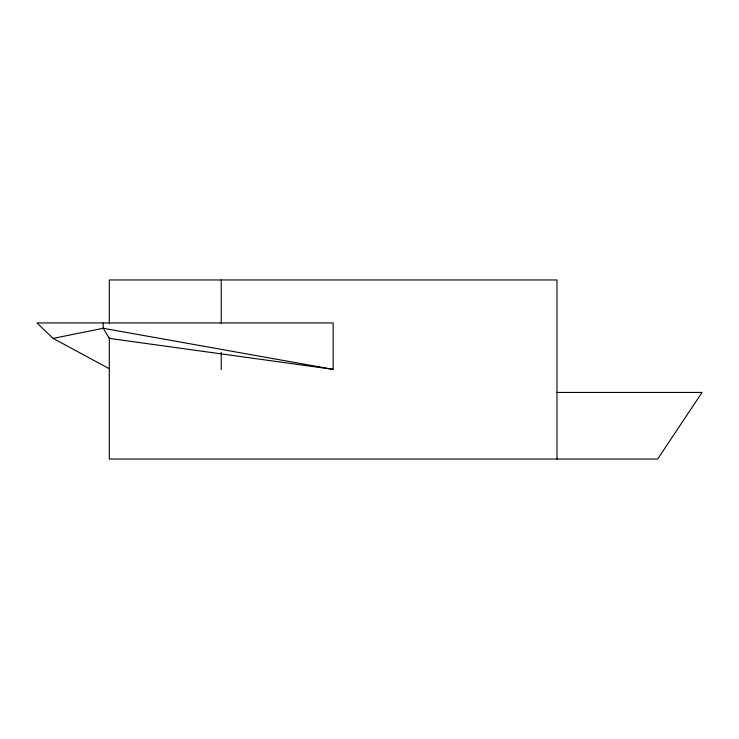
<?xml version="1.0" encoding="UTF-8"?>
<svg xmlns="http://www.w3.org/2000/svg" width="739" height="739" viewBox="0 0 739 739"><rect width="100%" height="100%" fill="white"/><g stroke="black" fill="none" stroke-linecap="round" stroke-linejoin="round"><path stroke-width="1.11" d="M53.106 338.397L103.201 328.273L333.15 369.352L333.15 322.934L36.95 322.934L53.106 338.397L109.326 368.733M556.975 392.437L702.05 392.437L657.692 459.03L109.326 459.03L109.326 337.363M333.15 369.352L109.326 338.397L103.201 328.273L103.201 322.934M556.975 459.03L556.975 279.97L109.326 279.97L109.326 323.59M221.238 279.97L221.238 323.59M221.238 352.281L221.238 369.5"/></g></svg>
